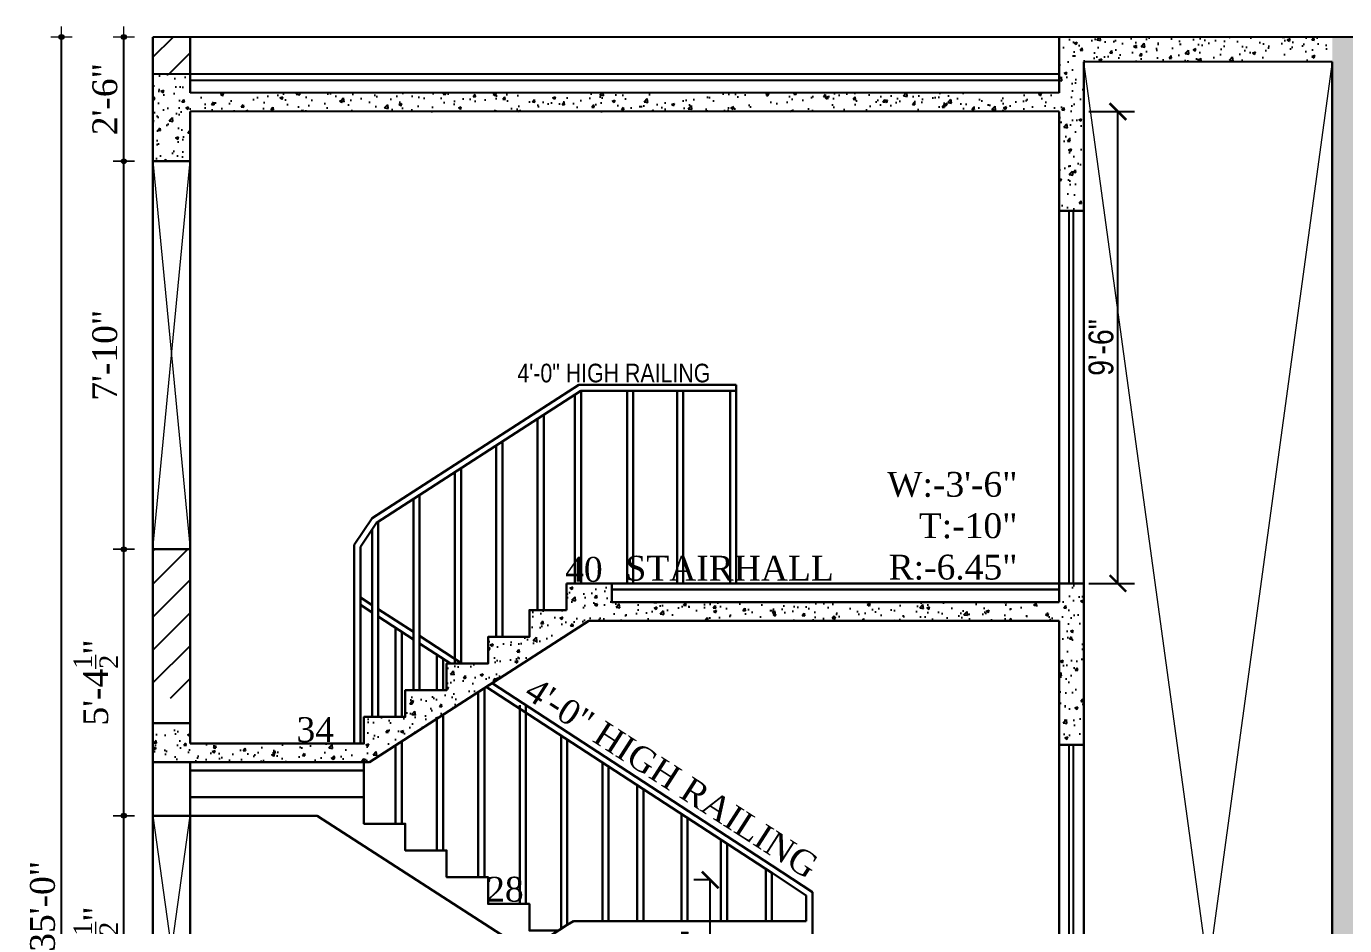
# Model space of a CAD drawing. Header units: feet. Extents: x 29269 to 32217, y -19918 to 20536.
# Drawn here: x 30518.5 to 30837, y -19564.2 to -19347 of the extents above; entities that cross this region are included whole.
import ezdxf

# ---------------------------------------------------------------- set-up
doc = ezdxf.new("R2010")
doc.units = ezdxf.units.FT
doc.header["$MEASUREMENT"] = 0
doc.header["$PDMODE"] = 2
doc.linetypes.add('ACAD_ISO04W100', pattern=[30, 24, -3, 0, -3])
doc.layers.get('0').update_dxf_attribs({"lineweight": 30})
doc.layers.add('BLK_1_FLR_2_REGULAR_ROOM_2', color=1, linetype='Continuous', plot=False)
doc.layers.add('BLK_1_PARAPET_HT', color=2, linetype='Continuous', plot=False)
for name, color, linetype, lineweight in [('D.DIM.', 191, 'Continuous', 5), ('HAT', 8, 'Continuous', 25), ('HATCH', 9, 'Continuous', 20), ('staircase', 200, 'Continuous', 30), ('TEXT', 150, 'Continuous', 30), ('WAII', 1, 'Continuous', 25), ('WALL', 10, 'Continuous', 30)]:
    doc.layers.add(name, color=color, linetype=linetype, lineweight=lineweight)
doc.layers.add('TXT', color=7, linetype='Continuous')
doc.styles.add('GURPREET', font='times.ttf')
doc.styles.get("Standard").update_dxf_attribs({"font": 'ARIALN.TTF'})
doc.dimstyles.new('GURPREET', dxfattribs={"dimtxt": 6, "dimasz": 0.4, "dimexe": 0.18, "dimexo": 0.0625, "dimgap": 1.5, "dimtad": 1, "dimdec": 1, "dimzin": 3, "dimdsep": 46, "dimlunit": 4, "dimtxsty": 'GURPREET', "dimblk": 'DIM TIK', "dimcen": 1, "dimse1": 1, "dimse2": 1, "dimclrd": 4, "dimclrt": 7, "dimadec": 0, "dimazin": 0, "dimtfac": 0.75, "dimtdec": 1, "dimtix": 1, "dimtmove": 2, "dimatfit": 3, "dimfxl": 0.18, "dimtolj": 1, "dimtzin": 0, "dimlwd": 25, "dimarcsym": 0})
doc.dimstyles.get("Standard").update_dxf_attribs({"dimtxt": 6, "dimasz": 4, "dimexe": 4, "dimexo": 4, "dimgap": 1, "dimtad": 1, "dimdec": 1, "dimzin": 3, "dimdsep": 46, "dimlunit": 4, "dimtxsty": 'Standard', "dimblk": 'ARCHTICK', "dimcen": 0.09, "dimadec": 0, "dimazin": 0, "dimtfac": 1.005, "dimtdec": 1, "dimtofl": 0, "dimtmove": 2, "dimatfit": 3, "dimfxl": 4, "dimfxlon": 1, "dimtolj": 1, "dimtzin": 0, "dimarcsym": 0})
pattern_1 = [(50, (-4015.833, -36919.582), (7.1726018, -0.62752135), [0.75, -8.25]), (355, (-4015.833, -36919.582), (-1.3875133, 7.5219213), [0.6, -6.6]), (100.451444, (-4015.235, -36919.6344), (5.7850885, 6.8943999), [0.6374019, -7.0114211]), (46.1842, (-4015.833, -36917.582), (10.6724133, -1.6551928), [1.125, -12.375]), (96.635635, (-4014.944, -36917.72), (9.3466195, 9.741186), [0.9561034, -10.5171376]), (351.184164, (-4015.833, -36917.582), (9.3466195, 9.741186), [0.9, -9.9]), (21, (-4014.833, -36918.082), (5.9690705, -4.0261889), [0.75, -8.25]), (326, (-4014.833, -36918.082), (2.4331533, 7.2515005), [0.6, -6.6]), (71.451445, (-4014.3355, -36918.4176), (8.4022238, 3.2253115), [0.6374019, -7.0114211]), (37.5, (-4015.833, -36919.582), (0.12159855, 3.32893854), [0, -6.52, 0, -6.7, 0, -6.625]), (7.5, (-4015.833, -36919.582), (2.63069537, 3.94411712), [0, -3.82, 0, -6.37, 0, -2.525]), (327.5, (-4018.063, -36919.582), (5.33822436, -0.22554872), [0, -2.5, 0, -7.8, 0, -10.35]), (317.5, (-4019.063, -36919.582), (5.8318617, 1.0010498), [0, -3.25, 0, -5.18, 0, -7.35])]
pattern_2 = [(50, (-4015.833, -36884.417), (7.1726018, -0.62752135), [0.75, -8.25]), (355, (-4015.833, -36884.417), (-1.3875133, 7.5219213), [0.6, -6.6]), (100.4514, (-4015.235, -36884.469), (5.7850938, 6.8943954), [0.6374019, -7.0114211]), (46.1842, (-4015.833, -36882.417), (10.6724105, -1.6551901), [1.125, -12.375]), (96.6356, (-4014.944, -36882.555), (9.346627, 9.7411787), [0.956103, -10.51713]), (351.1842, (-4015.833, -36882.417), (9.3466195, 9.741186), [0.9, -9.9]), (21, (-4014.833, -36882.917), (5.9690705, -4.0261889), [0.75, -8.25]), (326, (-4014.833, -36882.917), (2.4331533, 7.2515005), [0.6, -6.6]), (71.4514, (-4014.3355, -36883.2524), (8.4022263, 3.225305), [0.6374019, -7.0114211]), (37.5, (-4015.833, -36884.417), (0.12159855, 3.32893854), [0, -6.52, 0, -6.7, 0, -6.625]), (7.5, (-4015.833, -36884.417), (2.63069537, 3.94411712), [0, -3.82, 0, -6.37, 0, -2.525]), (327.5, (-4018.063, -36884.417), (5.33822436, -0.22554872), [0, -2.5, 0, -7.8, 0, -10.35]), (317.5, (-4019.063, -36884.417), (5.8318617, 1.0010498), [0, -3.25, 0, -5.18, 0, -7.35])]
pattern_3 = [(45, (-4015.833, -36919.582), (-3.97747564, 3.97747564), [])]

# ---------------------------------------------------------------- blocks, each defined once
blk = doc.blocks.new('DIM TIK')
blk.add_hatch(color=7).paths.add_polyline_path([(-1.45, 0, 1), (1.45, 0, 1)])
at = {"color": 7}
for p, q in [((0, 1.45), (0, 6.43)), ((1.45, 0), (6.43, 0)), ((-6.43, 0), (-1.45, 0)), ((0, -6.43), (0, -1.45))]:
    blk.add_line(p, q, dxfattribs=at)
blk.add_circle((0, 0), 1.45, dxfattribs=at)
blk = doc.blocks.new('*D215')
at = {"layer": 'D.DIM.', "color": 4, "linetype": 'Continuous', "lineweight": 25, "transparency": 16777216}
blk.add_line((30542.01, -19601.9), (30542.01, -19538.05), dxfattribs=at)
at = {"layer": 'Defpoints', "color": 0, "transparency": 16777216}
for p in [(30542.01, -19537.65), (30558.03, -19537.65), (30549.03, -19602.3)]:
    blk.add_point(p, dxfattribs=at)
at = {"layer": 'D.DIM.', "color": 4, "lineweight": 25, "transparency": 16777216, "xscale": 0.4, "yscale": 0.4, "zscale": 0.4}
for p, rotation in [((30542.01, -19537.65), 90), ((30542.01, -19602.3), 270)]:
    blk.add_blockref('DIM TIK', p, dxfattribs=dict(at, rotation=rotation))
at = {"layer": 'D.DIM.', "color": 7, "transparency": 16777216, "insert": (30535.22, -19569.97), "char_height": 6, "attachment_point": 5, "rotation": 90, "style": 'GURPREET'}
blk.add_mtext('\\A1;5\'-4{\\H0.750000x;\\S1/2;}"', dxfattribs=at)
blk = doc.blocks.new('*D216')
at = {"layer": 'D.DIM.', "color": 4, "linetype": 'Continuous', "lineweight": 25, "transparency": 16777216}
blk.add_line((30542.01, -19537.25), (30542.01, -19473.7), dxfattribs=at)
at = {"layer": 'Defpoints', "color": 0, "transparency": 16777216}
for p in [(30542.01, -19473.3), (30549.03, -19473.3), (30549.03, -19537.65)]:
    blk.add_point(p, dxfattribs=at)
at = {"layer": 'D.DIM.', "color": 4, "lineweight": 25, "transparency": 16777216, "xscale": 0.4, "yscale": 0.4, "zscale": 0.4}
for p, rotation in [((30542.01, -19473.3), 90), ((30542.01, -19537.65), 270)]:
    blk.add_blockref('DIM TIK', p, dxfattribs=dict(at, rotation=rotation))
at = {"layer": 'D.DIM.', "color": 7, "transparency": 16777216, "insert": (30535.22, -19505.47), "char_height": 6, "attachment_point": 5, "rotation": 90, "style": 'GURPREET'}
blk.add_mtext('\\A1;5\'-4{\\H0.750000x;\\S1/2;}"', dxfattribs=at)
blk = doc.blocks.new('*D217')
at = {"layer": 'D.DIM.', "color": 4, "linetype": 'Continuous', "lineweight": 25, "transparency": 16777216}
blk.add_line((30542.01, -19472.9), (30542.01, -19379.95), dxfattribs=at)
at = {"layer": 'Defpoints', "color": 0, "transparency": 16777216}
for p in [(30542.01, -19379.55), (30549.03, -19379.55), (30549.03, -19473.3)]:
    blk.add_point(p, dxfattribs=at)
at = {"layer": 'D.DIM.', "color": 4, "lineweight": 25, "transparency": 16777216, "xscale": 0.4, "yscale": 0.4, "zscale": 0.4}
for p, rotation in [((30542.01, -19379.55), 90), ((30542.01, -19473.3), 270)]:
    blk.add_blockref('DIM TIK', p, dxfattribs=dict(at, rotation=rotation))
at = {"layer": 'D.DIM.', "color": 7, "transparency": 16777216, "insert": (30537.45, -19426.42), "char_height": 6, "attachment_point": 5, "rotation": 90, "style": 'GURPREET'}
blk.add_mtext('\\A1;7\'-10"', dxfattribs=at)
blk = doc.blocks.new('*D218')
at = {"layer": 'D.DIM.', "color": 4, "linetype": 'Continuous', "lineweight": 25, "transparency": 16777216}
blk.add_line((30542.01, -19379.15), (30542.01, -19349.95), dxfattribs=at)
at = {"layer": 'Defpoints', "color": 0, "transparency": 16777216}
for p in [(30542.01, -19349.55), (30549.03, -19349.55), (30549.03, -19379.55)]:
    blk.add_point(p, dxfattribs=at)
at = {"layer": 'D.DIM.', "color": 4, "lineweight": 25, "transparency": 16777216, "xscale": 0.4, "yscale": 0.4, "zscale": 0.4}
for p, rotation in [((30542.01, -19349.55), 90), ((30542.01, -19379.55), 270)]:
    blk.add_blockref('DIM TIK', p, dxfattribs=dict(at, rotation=rotation))
at = {"layer": 'D.DIM.', "color": 7, "transparency": 16777216, "insert": (30537.46, -19364.55), "char_height": 6, "attachment_point": 5, "rotation": 90, "style": 'GURPREET'}
blk.add_mtext('\\A1;2\'-6"', dxfattribs=at)
blk = doc.blocks.new('*D219')
at = {"layer": 'D.DIM.', "color": 4, "linetype": 'Continuous', "lineweight": 25, "transparency": 16777216}
blk.add_line((30526.96, -19769.15), (30526.96, -19349.95), dxfattribs=at)
at = {"layer": 'Defpoints', "color": 0, "transparency": 16777216}
for p in [(30526.96, -19349.55), (30558.03, -19349.55), (30532.33, -19769.55)]:
    blk.add_point(p, dxfattribs=at)
at = {"layer": 'D.DIM.', "color": 4, "lineweight": 25, "transparency": 16777216, "xscale": 0.4, "yscale": 0.4, "zscale": 0.4}
for p, rotation in [((30526.96, -19349.55), 90), ((30526.96, -19769.55), 270)]:
    blk.add_blockref('DIM TIK', p, dxfattribs=dict(at, rotation=rotation))
at = {"layer": 'D.DIM.', "color": 7, "transparency": 16777216, "insert": (30522.4, -19559.55), "char_height": 6, "attachment_point": 5, "rotation": 90, "style": 'GURPREET'}
blk.add_mtext('\\A1;35\'-0"', dxfattribs=at)
blk = doc.blocks.new('*D47')
at = {"layer": 'D.DIM.', "color": 4, "linetype": 'Continuous', "lineweight": 25, "transparency": 16777216}
for p, q in [((30873.48, -19349.15), (30873.48, -19348.75)), ((30873.48, -19358.55), (30873.48, -19349.55)), ((30873.48, -19358.95), (30873.48, -19359.35))]:
    blk.add_line(p, q, dxfattribs=at)
at = {"layer": 'Defpoints', "color": 0, "transparency": 16777216}
for p in [(30796.43, -19349.55), (30873.48, -19349.55), (30910.03, -19358.55)]:
    blk.add_point(p, dxfattribs=at)
at = {"layer": 'D.DIM.', "color": 4, "lineweight": 25, "transparency": 16777216, "xscale": 0.4, "yscale": 0.4, "zscale": 0.4}
for p, rotation in [((30873.48, -19349.55), 270), ((30873.48, -19358.55), 90)]:
    blk.add_blockref('DIM TIK', p, dxfattribs=dict(at, rotation=rotation))
at = {"layer": 'D.DIM.', "color": 7, "transparency": 16777216, "insert": (30868.92, -19354.05), "char_height": 6, "attachment_point": 5, "rotation": 90, "style": 'GURPREET'}
blk.add_mtext('\\A1;9"', dxfattribs=at)
blk = doc.blocks.new('_ArchTick')
at = {"color": 0, "linetype": 'ByBlock', "const_width": 0.15}
blk.add_lwpolyline([(-0.5, -0.5), (0.5, 0.5)], dxfattribs=at)
blk = doc.blocks.new('*D471')
at = {"layer": 'BLK_1_PARAPET_HT', "color": 0, "lineweight": -2, "transparency": 16777216}
for p, q in [((30683.82, -19553.17), (30679.74, -19553.17)), ((30683.74, -19591.2), (30683.74, -19553.17)), ((30683.74, -19591.2), (30679.74, -19591.2))]:
    blk.add_line(p, q, dxfattribs=at)
at = {"layer": 'Defpoints', "color": 0, "transparency": 16777216}
for p in [(30683.74, -19553.17), (30687.82, -19553.17), (30685.03, -19591.2)]:
    blk.add_point(p, dxfattribs=at)
at = {"layer": 'BLK_1_PARAPET_HT', "color": 0, "lineweight": -2, "transparency": 16777216, "xscale": 4, "yscale": 4, "zscale": 4}
for p, rotation in [((30683.74, -19553.17), 90), ((30683.74, -19591.2), 270)]:
    blk.add_blockref('_ArchTick', p, dxfattribs=dict(at, rotation=rotation))
at = {"layer": 'BLK_1_PARAPET_HT', "color": 0, "transparency": 16777216, "insert": (30679.68, -19572.19), "char_height": 6, "attachment_point": 5, "rotation": 90}
blk.add_mtext('\\A1;3\'-2"', dxfattribs=at)
blk = doc.blocks.new('*D544')
at = {"layer": 'D.DIM.', "color": 4, "linetype": 'Continuous', "lineweight": 25, "transparency": 16777216}
blk.add_line((30542.01, -19601.9), (30542.01, -19538.05), dxfattribs=at)
at = {"layer": 'Defpoints', "color": 0, "transparency": 16777216}
for p in [(30542.01, -19537.65), (30558.03, -19537.65), (30549.03, -19602.3)]:
    blk.add_point(p, dxfattribs=at)
at = {"layer": 'D.DIM.', "color": 4, "lineweight": 25, "transparency": 16777216, "xscale": 0.4, "yscale": 0.4, "zscale": 0.4}
for p, rotation in [((30542.01, -19537.65), 90), ((30542.01, -19602.3), 270)]:
    blk.add_blockref('DIM TIK', p, dxfattribs=dict(at, rotation=rotation))
at = {"layer": 'D.DIM.', "color": 7, "transparency": 16777216, "insert": (30535.22, -19569.97), "char_height": 6, "attachment_point": 5, "rotation": 90, "style": 'GURPREET'}
blk.add_mtext('\\A1;5\'-4{\\H0.750000x;\\S1/2;}"', dxfattribs=at)
blk = doc.blocks.new('*D545')
at = {"layer": 'D.DIM.', "color": 4, "linetype": 'Continuous', "lineweight": 25, "transparency": 16777216}
blk.add_line((30542.01, -19537.25), (30542.01, -19473.7), dxfattribs=at)
at = {"layer": 'Defpoints', "color": 0, "transparency": 16777216}
for p in [(30542.01, -19473.3), (30549.03, -19473.3), (30549.03, -19537.65)]:
    blk.add_point(p, dxfattribs=at)
at = {"layer": 'D.DIM.', "color": 4, "lineweight": 25, "transparency": 16777216, "xscale": 0.4, "yscale": 0.4, "zscale": 0.4}
for p, rotation in [((30542.01, -19473.3), 90), ((30542.01, -19537.65), 270)]:
    blk.add_blockref('DIM TIK', p, dxfattribs=dict(at, rotation=rotation))
at = {"layer": 'D.DIM.', "color": 7, "transparency": 16777216, "insert": (30535.22, -19505.47), "char_height": 6, "attachment_point": 5, "rotation": 90, "style": 'GURPREET'}
blk.add_mtext('\\A1;5\'-4{\\H0.750000x;\\S1/2;}"', dxfattribs=at)
blk = doc.blocks.new('*D546')
at = {"layer": 'D.DIM.', "color": 4, "linetype": 'Continuous', "lineweight": 25, "transparency": 16777216}
blk.add_line((30542.01, -19472.9), (30542.01, -19379.95), dxfattribs=at)
at = {"layer": 'Defpoints', "color": 0, "transparency": 16777216}
for p in [(30542.01, -19379.55), (30549.03, -19379.55), (30549.03, -19473.3)]:
    blk.add_point(p, dxfattribs=at)
at = {"layer": 'D.DIM.', "color": 4, "lineweight": 25, "transparency": 16777216, "xscale": 0.4, "yscale": 0.4, "zscale": 0.4}
for p, rotation in [((30542.01, -19379.55), 90), ((30542.01, -19473.3), 270)]:
    blk.add_blockref('DIM TIK', p, dxfattribs=dict(at, rotation=rotation))
at = {"layer": 'D.DIM.', "color": 7, "transparency": 16777216, "insert": (30537.45, -19426.42), "char_height": 6, "attachment_point": 5, "rotation": 90, "style": 'GURPREET'}
blk.add_mtext('\\A1;7\'-10"', dxfattribs=at)
blk = doc.blocks.new('*D547')
at = {"layer": 'D.DIM.', "color": 4, "linetype": 'Continuous', "lineweight": 25, "transparency": 16777216}
blk.add_line((30542.01, -19379.15), (30542.01, -19349.95), dxfattribs=at)
at = {"layer": 'Defpoints', "color": 0, "transparency": 16777216}
for p in [(30542.01, -19349.55), (30549.03, -19349.55), (30549.03, -19379.55)]:
    blk.add_point(p, dxfattribs=at)
at = {"layer": 'D.DIM.', "color": 4, "lineweight": 25, "transparency": 16777216, "xscale": 0.4, "yscale": 0.4, "zscale": 0.4}
for p, rotation in [((30542.01, -19349.55), 90), ((30542.01, -19379.55), 270)]:
    blk.add_blockref('DIM TIK', p, dxfattribs=dict(at, rotation=rotation))
at = {"layer": 'D.DIM.', "color": 7, "transparency": 16777216, "insert": (30537.46, -19364.55), "char_height": 6, "attachment_point": 5, "rotation": 90, "style": 'GURPREET'}
blk.add_mtext('\\A1;2\'-6"', dxfattribs=at)
blk = doc.blocks.new('*D548')
at = {"layer": 'D.DIM.', "color": 4, "linetype": 'Continuous', "lineweight": 25, "transparency": 16777216}
blk.add_line((30526.96, -19769.15), (30526.96, -19349.95), dxfattribs=at)
at = {"layer": 'Defpoints', "color": 0, "transparency": 16777216}
for p in [(30526.96, -19349.55), (30558.03, -19349.55), (30532.33, -19769.55)]:
    blk.add_point(p, dxfattribs=at)
at = {"layer": 'D.DIM.', "color": 4, "lineweight": 25, "transparency": 16777216, "xscale": 0.4, "yscale": 0.4, "zscale": 0.4}
for p, rotation in [((30526.96, -19349.55), 90), ((30526.96, -19769.55), 270)]:
    blk.add_blockref('DIM TIK', p, dxfattribs=dict(at, rotation=rotation))
at = {"layer": 'D.DIM.', "color": 7, "transparency": 16777216, "insert": (30522.4, -19559.55), "char_height": 6, "attachment_point": 5, "rotation": 90, "style": 'GURPREET'}
blk.add_mtext('\\A1;35\'-0"', dxfattribs=at)
blk = doc.blocks.new('*D565')
at = {"layer": 'D.DIM.', "color": 4, "linetype": 'Continuous', "lineweight": 25, "transparency": 16777216}
for p, q in [((30873.48, -19349.15), (30873.48, -19348.75)), ((30873.48, -19358.55), (30873.48, -19349.55)), ((30873.48, -19358.95), (30873.48, -19359.35))]:
    blk.add_line(p, q, dxfattribs=at)
at = {"layer": 'Defpoints', "color": 0, "transparency": 16777216}
for p in [(30796.43, -19349.55), (30873.48, -19349.55), (30910.03, -19358.55)]:
    blk.add_point(p, dxfattribs=at)
at = {"layer": 'D.DIM.', "color": 4, "lineweight": 25, "transparency": 16777216, "xscale": 0.4, "yscale": 0.4, "zscale": 0.4}
for p, rotation in [((30873.48, -19349.55), 270), ((30873.48, -19358.55), 90)]:
    blk.add_blockref('DIM TIK', p, dxfattribs=dict(at, rotation=rotation))
at = {"layer": 'D.DIM.', "color": 7, "transparency": 16777216, "insert": (30868.92, -19354.05), "char_height": 6, "attachment_point": 5, "rotation": 90, "style": 'GURPREET'}
blk.add_mtext('\\A1;9"', dxfattribs=at)
blk = doc.blocks.new('*D856')
at = {"layer": 'BLK_1_FLR_2_REGULAR_ROOM_2', "color": 0, "lineweight": -2, "transparency": 16777216}
for p, q in [((30775.25, -19367.55), (30786.25, -19367.55)), ((30782.25, -19481.55), (30782.25, -19367.55)), ((30775.25, -19481.55), (30786.25, -19481.55))]:
    blk.add_line(p, q, dxfattribs=at)
at = {"layer": 'Defpoints', "color": 0, "transparency": 16777216}
for p in [(30763.67, -19367.55), (30782.25, -19367.55), (30763.67, -19481.55)]:
    blk.add_point(p, dxfattribs=at)
at = {"layer": 'BLK_1_FLR_2_REGULAR_ROOM_2', "color": 0, "lineweight": -2, "transparency": 16777216, "xscale": 4, "yscale": 4, "zscale": 4}
for p, rotation in [((30782.25, -19367.55), 90), ((30782.25, -19481.55), 270)]:
    blk.add_blockref('_ArchTick', p, dxfattribs=dict(at, rotation=rotation))
at = {"layer": 'BLK_1_FLR_2_REGULAR_ROOM_2', "color": 0, "transparency": 16777216, "insert": (30778.19, -19424.55), "char_height": 6, "attachment_point": 5, "rotation": 90}
blk.add_mtext('\\A1;9\'-6"', dxfattribs=at)

msp = doc.modelspace()

# ---------------------------------------------------------------- hatches: boundary and pattern name
at = {"layer": 'HAT'}
h = msp.add_hatch(dxfattribs=at)
h.set_pattern_fill('ANSI31', color=256, scale=45)
h.set_pattern_definition(pattern_3)
h.paths.add_polyline_path([(30558.03, -19349.55), (30549.03, -19349.55), (30549.03, -19358.55), (30558.03, -19358.55)])
h = msp.add_hatch(dxfattribs=at)
h.set_pattern_fill('AR-CONC', color=256)
h.set_pattern_definition(pattern_1)
h.paths.add_polyline_path([(30840.03, -19349.55), (30834.03, -19349.55), (30834.03, -19793.88), (30774.03, -19793.88), (30774.03, -19739.55), (30768.03, -19739.55), (30768.03, -19802.88), (30840.03, -19802.88), (30840.03, -19619.55), (31144.53, -19619.55), (31144.53, -19637.55), (31149.03, -19637.55), (31149.03, -19562.55), (31144.53, -19562.55), (31144.53, -19610.55), (31140.03, -19610.55), (31140.03, -19615.05), (31077.03, -19615.05), (31077.03, -19610.55), (31068.03, -19610.55), (31068.03, -19615.05), (30840.03, -19615.05), (30840.03, -19490.55), (31144.53, -19490.55), (31144.53, -19508.55), (31149.03, -19508.55), (31149.03, -19433.55), (31144.53, -19433.55), (31144.53, -19481.55), (31140.03, -19481.55), (31140.03, -19486.05), (31077.03, -19486.05), (31077.03, -19481.55), (31068.03, -19481.55), (31068.03, -19486.05), (30840.03, -19486.05)])
h = msp.add_hatch(dxfattribs=at)
h.set_pattern_fill('AR-CONC', color=256)
h.set_pattern_definition(pattern_1)
h.paths.add_polyline_path([(30774.03, -19349.55), (30768.03, -19349.55), (30768.03, -19391.55), (30774.03, -19391.55)])
at = {"layer": 'HAT', "linetype": 'ACAD_ISO04W100'}
h = msp.add_hatch(dxfattribs=at)
h.set_pattern_fill('AR-CONC', color=256)
h.set_pattern_definition(pattern_1)
h.paths.add_polyline_path([(30834.03, -19349.55), (30774.03, -19349.55), (30774.03, -19355.55), (30834.03, -19355.55)])
at = {"layer": 'HAT'}
h = msp.add_hatch(dxfattribs=at)
h.set_pattern_fill('AR-CONC', color=256)
h.set_pattern_definition(pattern_1)
h.paths.add_polyline_path([(30834.03, -19363.05), (30834.03, -19367.55), (31144.53, -19367.55), (31144.53, -19385.55), (31149.03, -19385.55), (31149.03, -19349.55), (31144.53, -19349.55), (31144.53, -19358.55), (31140.03, -19358.55), (31140.03, -19363.05)])
h = msp.add_hatch(dxfattribs=at)
h.set_pattern_fill('AR-CONC', color=256)
h.set_pattern_definition(pattern_2)
h.paths.add_polyline_path([(30624.64, -19363.05), (30558.03, -19363.05), (30558.03, -19358.55), (30549.03, -19358.55), (30549.03, -19379.55), (30558.03, -19379.55), (30558.03, -19367.55), (30624.64, -19367.55)])
h = msp.add_hatch(dxfattribs=at)
h.set_pattern_fill('AR-CONC', color=256)
h.set_pattern_definition(pattern_2)
h.paths.add_polyline_path([(30712.79, -19363.05), (30624.64, -19363.05), (30624.64, -19367.55), (30712.79, -19367.55)])
h = msp.add_hatch(dxfattribs=at)
h.set_pattern_fill('AR-CONC', color=256)
h.set_pattern_definition(pattern_2)
h.paths.add_polyline_path([(30768.03, -19363.05), (30712.79, -19363.05), (30712.79, -19367.55), (30768.03, -19367.55)])
h = msp.add_hatch(dxfattribs=at)
h.set_pattern_fill('ANSI31', color=256, scale=45)
h.set_pattern_definition(pattern_3)
h.paths.add_polyline_path([(30558.03, -19473.3), (30549.03, -19473.3), (30549.03, -19509.3), (30558.03, -19509.3)])
h = msp.add_hatch(dxfattribs=at)
h.set_pattern_fill('AR-CONC', color=256)
h.set_pattern_definition(pattern_2)
h.paths.add_polyline_path([(30654.38, -19490.55), (30654.38, -19481.55), (30649.03, -19481.55), (30649.03, -19488), (30640.03, -19488), (30640.03, -19494.45), (30630.03, -19494.45), (30630.03, -19500.9), (30620.03, -19500.9), (30620.03, -19507.35), (30610.03, -19507.35), (30610.03, -19513.8), (30600.03, -19513.8), (30600.03, -19520.25), (30558.03, -19520.25), (30558.03, -19515.3), (30549.03, -19515.3), (30549.03, -19524.75), (30601.36, -19524.75)])
h = msp.add_hatch(dxfattribs=at)
h.set_pattern_fill('AR-CONC', color=256)
h.set_pattern_definition(pattern_2)
h.paths.add_polyline_path([(30732.06, -19486.05), (30659.93, -19486.05), (30659.93, -19481.55), (30654.38, -19481.55), (30654.38, -19490.55), (30732.06, -19490.55)])
h = msp.add_hatch(dxfattribs=at)
h.set_pattern_fill('AR-CONC', color=256)
h.set_pattern_definition(pattern_2)
h.paths.add_polyline_path([(30774.03, -19481.55), (30768.03, -19481.55), (30768.03, -19486.05), (30732.06, -19486.05), (30732.06, -19490.55), (30768.03, -19490.55), (30768.03, -19520.55), (30774.03, -19520.55)])

# ---------------------------------------------------------------- linework, layer by layer
at = {"layer": 'HATCH'}
for p, q in [((30834.03, -19793.88), (30774.03, -19355.55)), ((30834.03, -19355.55), (30774.03, -19793.88)), ((30549.03, -19379.55), (30558.03, -19473.3)), ((30549.03, -19473.3), (30558.03, -19379.55)), ((30549.03, -19602.3), (30558.03, -19537.65)), ((30549.03, -19537.65), (30558.03, -19602.3))]:
    msp.add_line(p, q, dxfattribs=at)
at = {"layer": 'staircase'}
for p, q in [((30602.01, -19465.8), (30652.01, -19433.55)), ((30603.08, -19466.89), (30652.45, -19435.05)), ((30652.01, -19433.55), (30690.03, -19433.55)), ((30652.45, -19435.05), (30690.03, -19435.05)), ((30652.51, -19481.55), (30652.51, -19435.05)), ((30663.64, -19481.55), (30663.64, -19435.05)), ((30665.14, -19481.55), (30665.14, -19435.05)), ((30675.7, -19481.55), (30675.7, -19435.05)), ((30677.2, -19481.55), (30677.2, -19435.05)), ((30688.53, -19481.55), (30688.53, -19435.05)), ((30690.03, -19481.55), (30690.03, -19433.55)), ((30651.01, -19481.55), (30651.01, -19435.98)), ((30642.01, -19488), (30642.01, -19441.78)), ((30643.51, -19488), (30643.51, -19440.82)), ((30632.01, -19494.45), (30632.01, -19448.23)), ((30633.51, -19494.45), (30633.51, -19447.27)), ((30622.01, -19500.9), (30622.01, -19454.68)), ((30623.51, -19500.9), (30623.51, -19453.72)), ((30612.01, -19507.35), (30612.01, -19461.13)), ((30613.51, -19507.35), (30613.51, -19460.17)), ((30602.01, -19465.8), (30597.68, -19472.25)), ((30603.08, -19466.89), (30599.18, -19472.71)), ((30603.51, -19513.8), (30603.51, -19466.62)), ((30602.01, -19513.8), (30602.01, -19468.49)), ((30597.68, -19520.25), (30597.68, -19472.25)), ((30599.18, -19486.71), (30599.18, -19472.71)), ((30599.18, -19484.92), (30602.01, -19486.76)), ((30599.18, -19520.25), (30599.18, -19486.71)), ((30599.18, -19486.71), (30602.01, -19488.55)), ((30603.51, -19487.74), (30612.01, -19493.27)), ((30603.51, -19489.52), (30612.01, -19495.06)), ((30607.68, -19513.8), (30607.68, -19492.24)), ((30609.18, -19513.8), (30609.18, -19493.22)), ((30613.51, -19494.24), (30623.74, -19500.9)), ((30613.51, -19496.03), (30620.99, -19500.9)), ((30617.68, -19507.35), (30617.68, -19498.75)), ((30619.18, -19507.35), (30619.18, -19499.72)), ((30631, -19505.63), (30698.64, -19549.65)), ((30627.68, -19552.5), (30627.68, -19507.77)), ((30629.18, -19552.5), (30629.18, -19506.81)), ((30629.62, -19506.52), (30698.64, -19551.44)), ((30637.68, -19558.95), (30637.68, -19510.95)), ((30639.18, -19558.95), (30639.18, -19510.95)), ((30617.68, -19546.05), (30617.68, -19514.22)), ((30619.18, -19546.05), (30619.18, -19513.26)), ((30647.68, -19565.02), (30647.68, -19518.27)), ((30607.68, -19539.6), (30607.68, -19520.67)), ((30609.18, -19539.6), (30609.18, -19519.71)), ((30649.18, -19564.05), (30649.18, -19519.25)), ((30657.68, -19563.1), (30657.68, -19524.78)), ((30659.18, -19563.1), (30659.18, -19525.76)), ((30666.09, -19563.1), (30666.09, -19530.3)), ((30667.59, -19563.1), (30667.59, -19531.23)), ((30676.75, -19563.1), (30676.75, -19537.19)), ((30678.25, -19563.1), (30678.25, -19538.17)), ((30686.3, -19563.1), (30686.3, -19543.41)), ((30687.8, -19563.1), (30687.8, -19544.38)), ((30697.14, -19563.1), (30697.14, -19550.46)), ((30698.64, -19549.65), (30708.44, -19556.1)), ((30697.82, -19550.9), (30706.94, -19556.91)), ((30698.64, -19563.1), (30698.64, -19551.44)), ((30708.44, -19604.1), (30708.44, -19556.1)), ((30706.94, -19563.1), (30706.94, -19556.91)), ((30649.18, -19564.05), (30650.65, -19563.1)), ((30650.65, -19563.1), (30659.18, -19563.1)), ((30659.18, -19563.1), (30666.09, -19563.1)), ((30666.09, -19563.1), (30676.75, -19563.1)), ((30676.75, -19563.1), (30686.3, -19563.1)), ((30686.3, -19563.1), (30698.64, -19563.1)), ((30698.64, -19563.1), (30706.94, -19563.1)), ((30708.44, -19610.55), (30708.44, -19563.1)), ((30601.51, -19594.8), (30649.18, -19564.05))]:
    msp.add_line(p, q, dxfattribs=at)
at = {"layer": 'WAII'}
for p, q in [((31144.53, -19349.55), (30549.03, -19349.55)), ((30834.03, -19355.55), (30774.03, -19355.55)), ((30768.03, -19358.55), (30549.03, -19358.55)), ((30768.03, -19360.05), (30558.03, -19360.05)), ((30768.03, -19363.05), (30558.03, -19363.05)), ((30768.03, -19367.55), (30558.03, -19367.55)), ((30770.42, -19391.55), (30770.42, -19481.55)), ((30771.42, -19391.55), (30771.42, -19481.55)), ((30770.42, -19520.55), (30770.42, -19610.55)), ((30771.42, -19520.55), (30771.42, -19610.55))]:
    msp.add_line(p, q, dxfattribs=at)
at = {"layer": 'WALL'}
for p, q in [((30549.03, -19349.55), (30549.03, -19801.76)), ((30558.03, -19363.05), (30558.03, -19349.55)), ((30768.03, -19349.55), (30768.03, -19363.05)), ((30774.03, -19355.55), (30774.03, -19793.88)), ((30834.03, -19355.55), (30834.03, -19793.88)), ((30558.03, -19515.3), (30558.03, -19367.55)), ((30768.03, -19367.55), (30768.03, -19486.05)), ((30558.03, -19379.55), (30549.03, -19379.55)), ((30774.03, -19391.55), (30768.03, -19391.55)), ((30774.03, -19481.55), (30649.03, -19481.55)), ((30649.03, -19481.55), (30649.03, -19488)), ((30659.93, -19481.55), (30659.93, -19486.05)), ((30601.36, -19524.75), (30654.38, -19490.55)), ((30654.38, -19490.55), (30768.03, -19490.55)), ((30768.03, -19490.55), (30768.03, -19615.05)), ((30558.03, -19520.25), (30558.03, -19515.3)), ((30600.03, -19520.25), (30600.03, -19518.3)), ((30558.03, -19520.25), (30600.03, -19520.25)), ((30774.03, -19520.55), (30768.03, -19520.55)), ((30549.03, -19524.75), (30601.36, -19524.75)), ((30558.03, -19649.25), (30558.03, -19524.75)), ((30600.03, -19533.15), (30600.03, -19524.75)), ((30600.03, -19526.7), (30558.03, -19526.7)), ((30600.03, -19533.15), (30558.03, -19533.15)), ((30558.03, -19537.65), (30549.03, -19537.65))]:
    msp.add_line(p, q, dxfattribs=at)
for points in [[(30549.03, -19473.3), (30558.03, -19473.3)], [(30659.93, -19483.05), (30768.03, -19483.05)], [(30659.93, -19486.05), (30768.03, -19486.05)], [(30649.03, -19488), (30640.03, -19488), (30640.03, -19494.45), (30630.03, -19494.45), (30630.03, -19500.9), (30620.03, -19500.9), (30620.03, -19507.35), (30610.03, -19507.35), (30610.03, -19513.8), (30600.03, -19513.8), (30600.03, -19520.25), (30558.03, -19520.25)], [(30549.03, -19515.3), (30558.03, -19515.3)], [(30647.09, -19565.4), (30640.03, -19565.4), (30640.03, -19558.95), (30630.03, -19558.95), (30630.03, -19552.5), (30620.03, -19552.5), (30620.03, -19546.05), (30610.03, -19546.05), (30610.03, -19539.6), (30600.03, -19539.6), (30600.03, -19533.15), (30558.03, -19533.15)], [(30639.41, -19570.35), (30588.71, -19537.65), (30558.03, -19537.65)]]:
    msp.add_lwpolyline(points, dxfattribs=at)

# ---------------------------------------------------------------- texts
at = {"layer": 'TEXT', "char_height": 6, "attachment_point": 3, "style": 'GURPREET'}
for s, insert, width in [('W:-3\'-6"\\PT:-10"\\PR:-6.45"', (30757.98, -19454.6), 68.3352), ('\\pi-0.6595;40', (30657.73, -19475.15), 7.0343), ('STAIRHALL', (30713.59, -19474.86), 54.0478), ('\\pi-0.6595;34', (30592.82, -19513.85), 7.0343), ('\\pi-0.6595;28', (30638.64, -19552.42), 7.0343)]:
    msp.add_mtext(s, dxfattribs=dict(at, insert=insert, width=width))
at = {"layer": 'TEXT', "insert": (30637.93, -19501.46), "char_height": 6, "width": 88.3818, "attachment_point": 1, "rotation": 327.2774, "style": 'GURPREET'}
msp.add_mtext('\\pi4.427;4\'-0" HIGH RAILING', dxfattribs=at)
at = {"layer": 'TXT', "insert": (30637.12, -19428.47), "char_height": 4.5, "width": 86.1504, "attachment_point": 1}
msp.add_mtext('4\'-0" HIGH RAILING', dxfattribs=at)

# ---------------------------------------------------------------- dimensions: what is measured, and where the dimension line sits
at = {"layer": 'BLK_1_FLR_2_REGULAR_ROOM_2', "color": 1}
dim = msp.add_linear_dim(base=(30782.25, -19367.55), p1=(30763.67, -19481.55), p2=(30763.67, -19367.55), angle=90, dimstyle='Standard', override={"dimfxl": 7}, dxfattribs=at)
dim.commit()
dim.dimension.update_dxf_attribs({"geometry": '*D856', "text_midpoint": (30778.19, -19424.55)})
at = {"layer": 'BLK_1_PARAPET_HT', "color": 2}
dim = msp.add_linear_dim(base=(30683.74, -19553.17), p1=(30685.03, -19591.2), p2=(30687.82, -19553.17), angle=90, dimstyle='Standard', override={"dimfxl": 7}, dxfattribs=at)
dim.commit()
dim.dimension.update_dxf_attribs({"geometry": '*D471', "text_midpoint": (30679.68, -19572.19)})
at = {"layer": 'D.DIM.'}
for base, p1, p2, picture, middle in [((30526.96, -19349.55), (30532.33, -19769.55), (30558.03, -19349.55), '*D219', (30522.4, -19559.55)), ((30526.96, -19349.55), (30532.33, -19769.55), (30558.03, -19349.55), '*D548', (30522.4, -19559.55)), ((30542.01, -19349.55), (30549.03, -19379.55), (30549.03, -19349.55), '*D218', (30537.46, -19364.55)), ((30542.01, -19349.55), (30549.03, -19379.55), (30549.03, -19349.55), '*D547', (30537.46, -19364.55)), ((30873.48, -19349.55), (30910.03, -19358.55), (30796.43, -19349.55), '*D47', (30868.92, -19354.05)), ((30873.48, -19349.55), (30910.03, -19358.55), (30796.43, -19349.55), '*D565', (30868.92, -19354.05)), ((30542.00793914, -19379.54958782), (30549.03463557, -19473.29958782), (30549.03463557, -19379.54958782), '*D217', (30537.44737678, -19426.42458782)), ((30542.00793914, -19379.54958782), (30549.03463557, -19473.29958782), (30549.03463557, -19379.54958782), '*D546', (30537.44737678, -19426.42458782)), ((30542.00793914, -19473.29958782), (30549.03463557, -19537.64958782), (30549.03463557, -19473.29958782), '*D216', (30535.21576178, -19505.47458782)), ((30542.00793914, -19473.29958782), (30549.03463557, -19537.64958782), (30549.03463557, -19473.29958782), '*D545', (30535.21576178, -19505.47458782)), ((30542.00793914, -19537.64958782), (30549.03463557, -19602.29958782), (30558.03463557, -19537.64958782), '*D215', (30535.21576178, -19569.97458782)), ((30542.00793914, -19537.64958782), (30549.03463557, -19602.29958782), (30558.03463557, -19537.64958782), '*D544', (30535.21576178, -19569.97458782))]:
    dim = msp.add_linear_dim(base=base, p1=p1, p2=p2, angle=90, dimstyle='GURPREET', dxfattribs=at)
    dim.commit()
    dim.dimension.update_dxf_attribs({"geometry": picture, "text_midpoint": middle})

doc.saveas('drawing.dxf')
